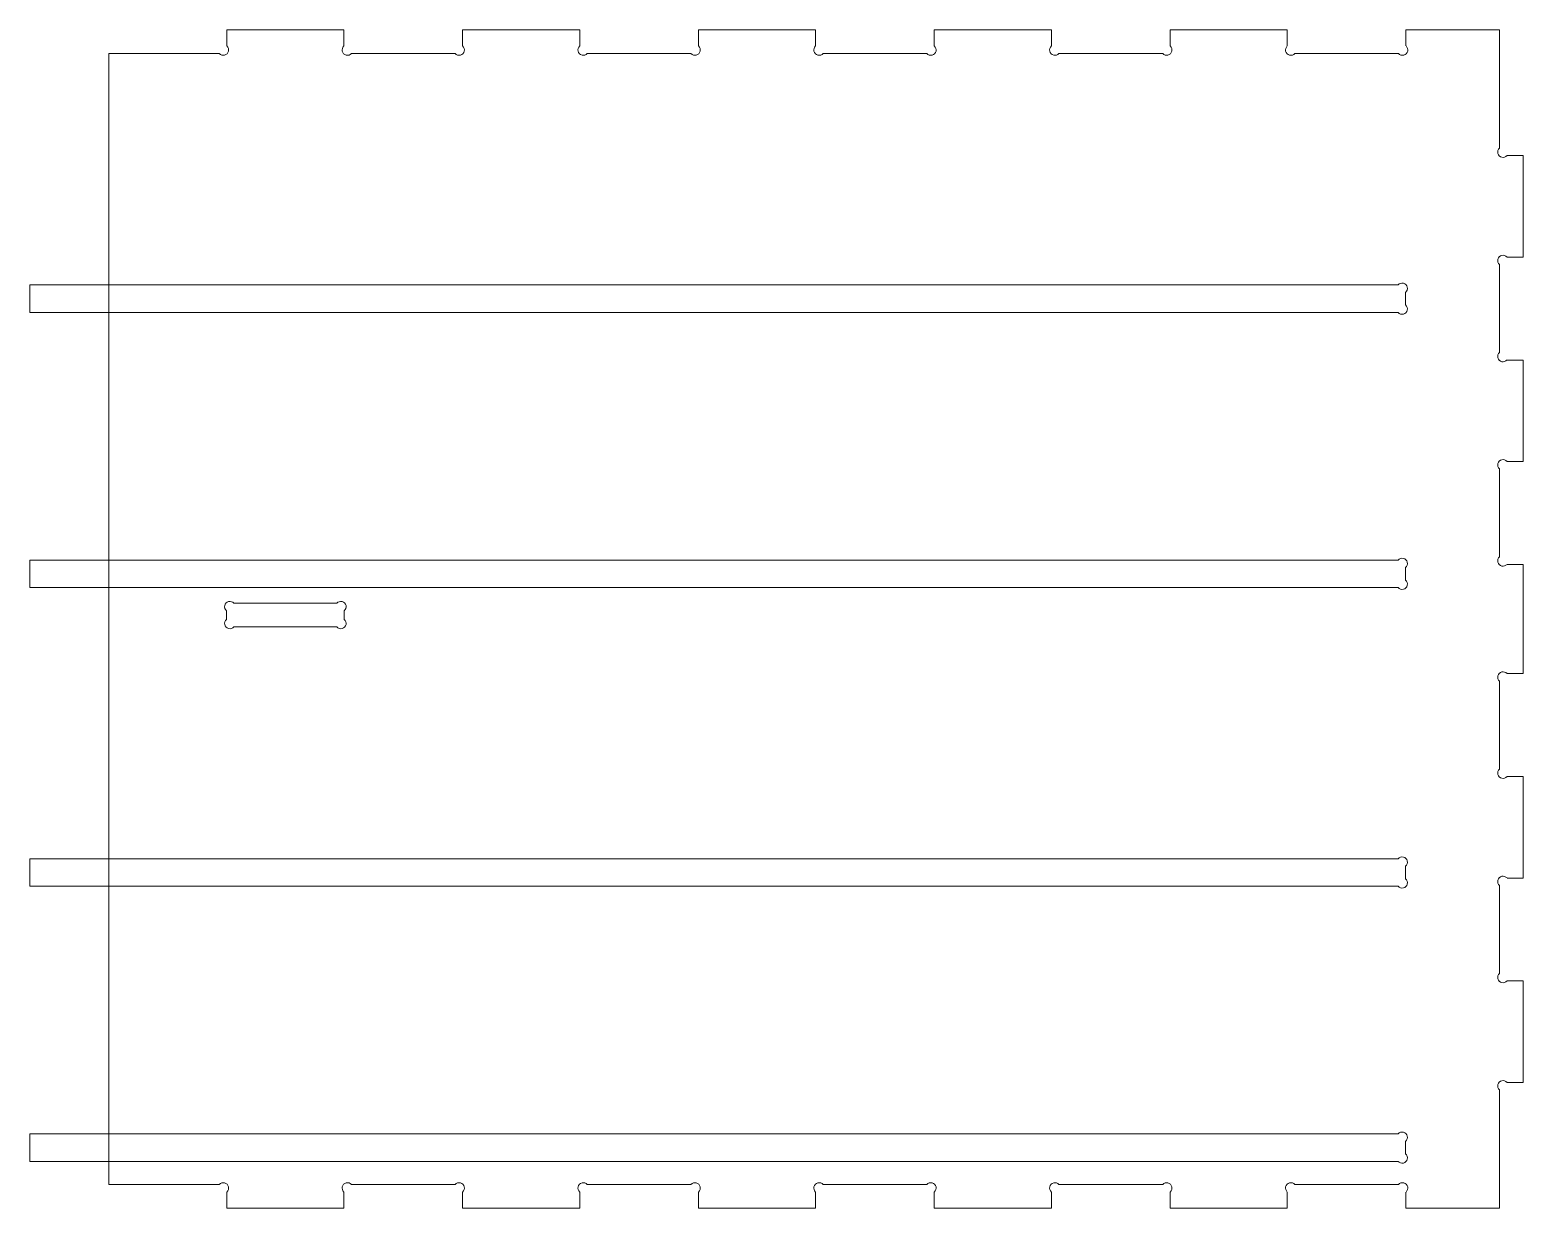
# Model space of a CAD drawing. Header units: inches. Extents: x 1174 to 1554, y 495 to 795.
import ezdxf

# ---------------------------------------------------------------- set-up
doc = ezdxf.new("R2010")
doc.units = ezdxf.units.IN
doc.header["$MEASUREMENT"] = 0
doc.layers.add('2D - Общий_Ном._пера__27', color=7, linetype='Continuous', lineweight=30)

msp = doc.modelspace()

# ---------------------------------------------------------------- linework, layer by layer
at = {"color": 4, "lineweight": 0}
for centre, start, end in [((1222.91, 790.08), 220.8988, 49.1012), ((1254.48, 790.08), 130.8988, 319.1009), ((1282.91, 790.08), 220.8991, 49.1012), ((1314.48, 790.08), 130.8991, 319.1009), ((1342.91, 790.08), 220.8991, 49.1009), ((1374.48, 790.08), 130.8991, 319.1009), ((1402.91, 790.08), 220.8991, 49.1009), ((1434.48, 790.08), 130.8992, 319.1009), ((1462.91, 790.08), 220.8991, 49.1009), ((1494.48, 790.08), 130.8991, 319.1012), ((1522.91, 790.08), 220.8988, 49.1009), ((1548.48, 764.08), 130.8991, 319.1009), ((1548.48, 736.51), 40.8991, 229.1009), ((1522.81, 729.41), 310.8988, 139.1012), ((1522.81, 724.18), 220.8988, 49.1012), ((1548.48, 712.08), 130.8991, 319.1009), ((1548.48, 684.51), 40.8988, 229.1011), ((1548.48, 660.08), 130.8989, 319.1009), ((1522.81, 659.41), 310.8988, 139.1012), ((1522.81, 654.18), 220.8988, 49.1012), ((1224.58, 648.41), 40.8991, 229.1009), ((1252.81, 648.41), 310.8991, 139.1009), ((1224.58, 644.18), 130.8991, 319.1009), ((1252.81, 644.18), 220.8991, 49.1009), ((1548.48, 630.51), 40.8991, 229.1011), ((1548.48, 606.08), 130.8989, 319.1012), ((1522.81, 583.41), 310.8988, 139.1012), ((1522.81, 578.18), 220.8988, 49.1012), ((1548.48, 578.51), 40.8988, 229.1011), ((1548.48, 554.08), 130.8989, 319.1009), ((1548.48, 526.51), 40.8988, 229.1011), ((1522.81, 513.41), 310.8991, 139.1009), ((1522.81, 508.18), 220.8985, 49.1009), ((1222.91, 500.51), 310.8988, 139.1012), ((1254.48, 500.51), 40.8991, 229.1012), ((1282.91, 500.51), 310.8988, 139.1009), ((1314.48, 500.51), 40.8991, 229.1009), ((1342.91, 500.51), 310.8991, 139.1009), ((1374.48, 500.51), 40.8991, 229.1009), ((1402.91, 500.51), 310.8991, 139.1009), ((1434.48, 500.51), 40.8991, 229.1009), ((1462.91, 500.51), 310.8992, 139.1009), ((1494.48, 500.51), 40.8991, 229.1009), ((1522.91, 500.51), 310.8991, 139.1009)]:
    msp.add_arc(centre, 1.35, start, end, dxfattribs=at)
at = {"layer": '2D - Общий_Ном._пера__27', "color": 4, "linetype": 'Continuous', "lineweight": 0, "flags": 128}
for points in [[(1253.59, 791.1), (1253.59, 795.19), (1223.79, 795.19), (1223.79, 791.1)], [(1313.59, 791.1), (1313.59, 795.19), (1283.79, 795.19), (1283.79, 791.1)], [(1373.59, 791.1), (1373.59, 795.19), (1343.79, 795.19), (1343.79, 791.1)], [(1433.59, 791.1), (1433.59, 795.19), (1403.79, 795.19), (1403.79, 791.1)], [(1493.59, 791.1), (1493.59, 795.19), (1463.79, 795.19), (1463.79, 791.1)], [(1547.59, 765.1), (1547.59, 795.19), (1523.79, 795.19), (1523.79, 791.1)], [(1221.89, 789.19), (1193.79, 789.19), (1193.79, 501.39), (1221.89, 501.39)], [(1281.89, 789.19), (1255.5, 789.19)], [(1341.89, 789.19), (1315.5, 789.19)], [(1401.89, 789.19), (1375.5, 789.19)], [(1461.89, 789.19), (1435.5, 789.19)], [(1521.89, 789.19), (1495.5, 789.19)], [(1549.5, 737.39), (1553.59, 737.39), (1553.59, 763.19), (1549.5, 763.19)], [(1547.59, 713.1), (1547.59, 735.49)], [(1523.69, 728.39), (1523.69, 725.2)], [(1549.5, 685.39), (1553.59, 685.39), (1553.59, 711.19), (1549.5, 711.19)], [(1547.59, 661.1), (1547.59, 683.49)], [(1523.69, 658.39), (1523.69, 655.2)], [(1549.5, 631.39), (1553.59, 631.39), (1553.59, 659.19), (1549.5, 659.19)], [(1223.69, 647.39), (1223.69, 645.2)], [(1251.79, 649.29), (1225.6, 649.29)], [(1253.69, 645.2), (1253.69, 647.39)], [(1225.6, 643.29), (1251.79, 643.29)], [(1547.59, 607.1), (1547.59, 629.49)], [(1549.5, 579.39), (1553.59, 579.39), (1553.59, 605.19), (1549.5, 605.19)], [(1523.69, 582.39), (1523.69, 579.2)], [(1547.59, 555.1), (1547.59, 577.49)], [(1549.5, 527.39), (1553.59, 527.39), (1553.59, 553.19), (1549.5, 553.19)], [(1523.79, 495.39), (1547.59, 495.39), (1547.59, 525.49)], [(1523.69, 512.39), (1523.69, 509.2)], [(1223.79, 499.49), (1223.79, 495.39), (1253.59, 495.39), (1253.59, 499.49)], [(1255.5, 501.39), (1281.89, 501.39)], [(1283.79, 499.49), (1283.79, 495.39), (1313.59, 495.39), (1313.59, 499.49)], [(1315.5, 501.39), (1341.89, 501.39)], [(1343.79, 499.49), (1343.79, 495.39), (1373.59, 495.39), (1373.59, 499.49)], [(1375.5, 501.39), (1401.89, 501.39)], [(1403.79, 499.49), (1403.79, 495.39), (1433.59, 495.39), (1433.59, 499.49)], [(1435.5, 501.39), (1461.89, 501.39)], [(1463.79, 499.49), (1463.79, 495.39), (1493.59, 495.39), (1493.59, 499.49)], [(1495.5, 501.39), (1521.89, 501.39)], [(1523.79, 499.49), (1523.79, 495.39)]]:
    msp.add_lwpolyline(points, dxfattribs=at)
at = {"layer": '2D - Общий_Ном._пера__27', "color": 2, "linetype": 'Continuous', "lineweight": 0, "flags": 128}
for points in [[(1521.79, 723.29), (1173.69, 723.29), (1173.69, 730.29), (1521.79, 730.29)], [(1521.79, 653.29), (1173.69, 653.29), (1173.69, 660.29), (1521.79, 660.29)], [(1521.79, 577.29), (1173.69, 577.29), (1173.69, 584.29), (1521.79, 584.29)], [(1521.79, 507.29), (1173.69, 507.29), (1173.69, 514.29), (1521.79, 514.29)]]:
    msp.add_lwpolyline(points, dxfattribs=at)

doc.saveas('drawing.dxf')
